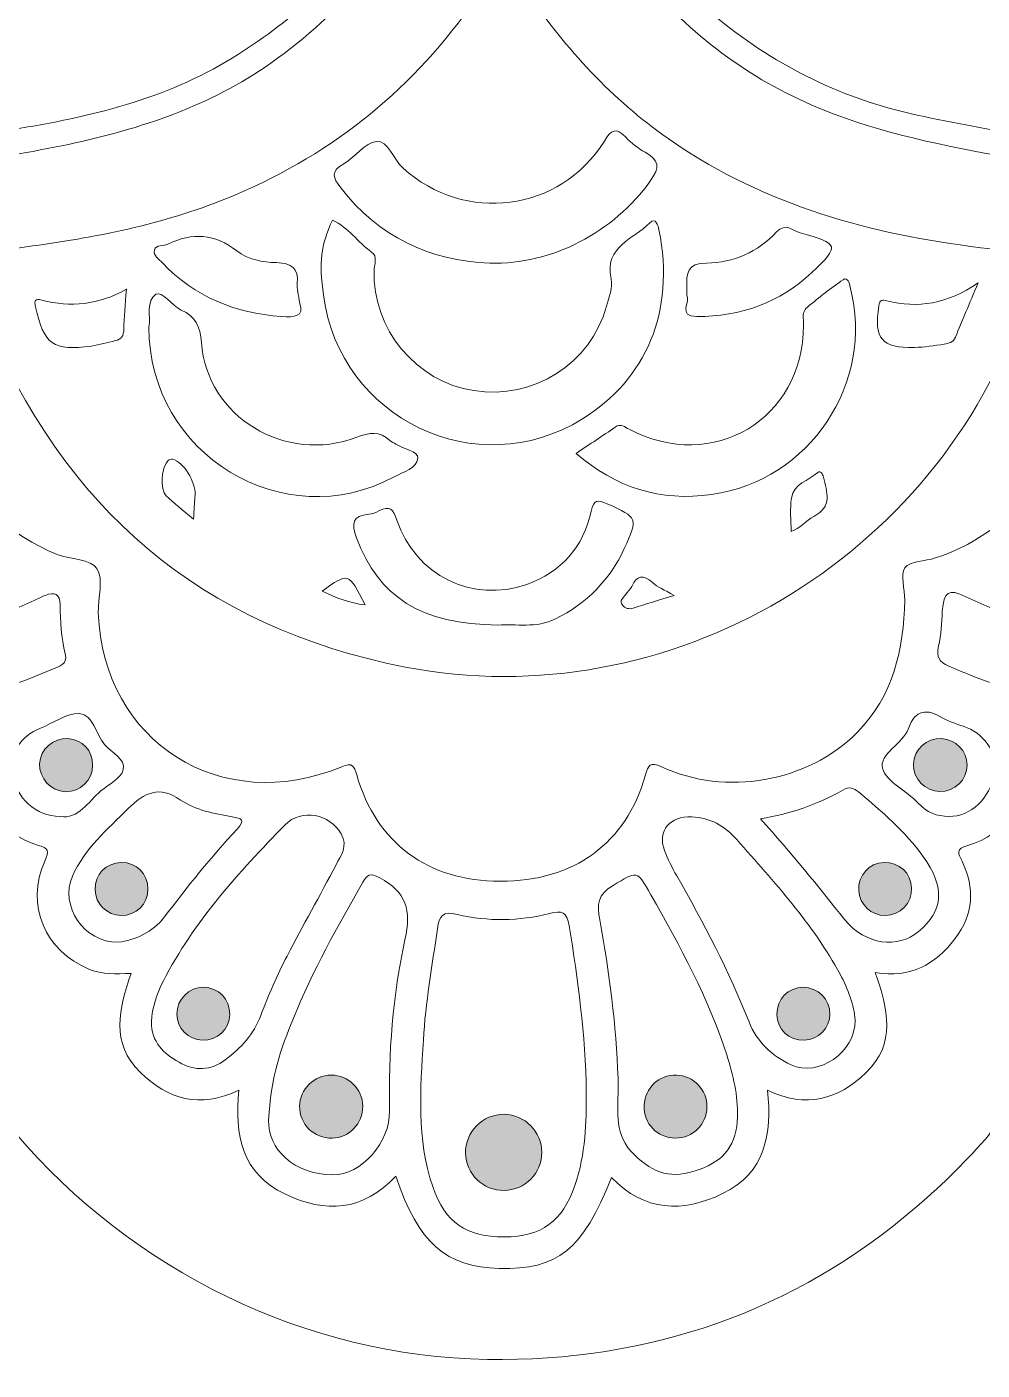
# Model space of a CAD drawing. Extents: x 95 to 1905, y -1935 to -66.
# Drawn here: x 854.5 to 1146.6, y -1309.7 to -899.1 of the extents above; entities that cross this region are included whole.
import ezdxf

# ---------------------------------------------------------------- set-up
doc = ezdxf.new("R2010")
doc.units = 0
doc.header["$MEASUREMENT"] = 0
doc.layers.add('Layer 1', color=7, linetype='Continuous')

# ---------------------------------------------------------------- blocks, each defined once
blk = doc.blocks.new('block 5')
at = {"layer": 'Layer 1', "lineweight": 0}
for points, knots in [([(1879.6, -958.17), (1853.61, -957.51), (1827.64, -958.04), (1801.66, -960.62), (1767.9, -963.98), (1734.13, -968.5), (1700.09, -967.66), (1636.04, -966.07), (1574.52, -952.08), (1515.05, -928.61), (1514.6, -928.42), (1514.25, -927.93), (1512.89, -926.69), (1531.02, -923.22), (1548.35, -919.76), (1565.03, -914.06), (1648.23, -885.64), (1724.12, -845.39), (1780.64, -775.69), (1836.26, -707.1), (1863.07, -628.56), (1856.19, -539.99), (1851.48, -479.46), (1826.09, -427.35), (1785.84, -382.41), (1739.3, -330.38), (1682.27, -294.53), (1616.03, -272.83), (1584.03, -262.35), (1552.04, -251.39), (1522.6, -234.95), (1498.3, -221.36), (1477.63, -202.88), (1460.06, -181.01), (1433.82, -148.33), (1417.44, -111.18), (1408.55, -70.46), (1408.22, -68.91), (1408.57, -67), (1406.2, -65.74), (1402.21, -68.13), (1401.04, -72.67), (1399.35, -76.65), (1391.2, -95.77), (1387.03, -115.72), (1384.93, -136.51), (1381.94, -166.14), (1384.02, -195.14), (1389.9, -224.12), (1398.15, -264.84), (1416.74, -300.3), (1445.08, -330.46), (1472.21, -359.32), (1500.3, -387.25), (1527.31, -416.22), (1547.19, -437.52), (1563.55, -461.56), (1570.03, -490.44), (1579.1, -530.95), (1565.45, -565.24), (1537.21, -594.14), (1519.05, -612.68), (1496.4, -623.2), (1470.82, -627.41), (1468.86, -627.72), (1466.76, -627.84), (1465.03, -628.67), (1453.7, -634.13), (1445.74, -631.25), (1437.28, -621.59), (1415.79, -596.98), (1388.15, -592.65), (1357.64, -600.98), (1337.03, -606.6), (1318.3, -616.81), (1298.91, -625.33), (1260.79, -642.06), (1221.3, -646.72), (1180.21, -640.94), (1148.96, -636.53), (1118.96, -627.33), (1088.76, -618.73), (1060.98, -610.82), (1032.61, -609.24), (1003.88, -612.19), (1003.59, -612.23), (1003.32, -612.25), (1003.03, -612.25), (1002.02, -612.33), (1001.03, -612.35), (1000, -612.29), (998.97, -612.35), (997.98, -612.33), (996.97, -612.25), (996.68, -612.25), (996.41, -612.23), (996.12, -612.19), (967.39, -609.24), (939.02, -610.82), (911.24, -618.73), (881.04, -627.33), (851.04, -636.53), (819.79, -640.94), (778.7, -646.72), (739.22, -642.06), (701.09, -625.33), (681.7, -616.81), (662.97, -606.6), (642.36, -600.98), (611.85, -592.65), (584.21, -596.98), (562.72, -621.59), (554.26, -631.25), (546.3, -634.13), (534.97, -628.67), (533.24, -627.84), (531.14, -627.72), (529.18, -627.41), (503.6, -623.2), (480.95, -612.68), (462.79, -594.14), (434.55, -565.24), (420.9, -530.95), (429.97, -490.44), (436.45, -461.56), (452.81, -437.52), (472.7, -416.22), (499.7, -387.25), (527.79, -359.32), (554.92, -330.46), (583.26, -300.3), (601.85, -264.84), (610.1, -224.12), (615.98, -195.14), (618.06, -166.14), (615.07, -136.51), (612.97, -115.72), (608.8, -95.77), (600.65, -76.65), (598.96, -72.67), (597.79, -68.13), (593.81, -65.74), (591.43, -67), (591.78, -68.91), (591.45, -70.46), (582.56, -111.18), (566.18, -148.33), (539.94, -181.01), (522.37, -202.88), (501.7, -221.36), (477.4, -234.95), (447.96, -251.39), (415.97, -262.35), (383.97, -272.83), (317.73, -294.53), (260.7, -330.38), (214.16, -382.41), (173.91, -427.35), (148.52, -479.46), (143.82, -539.99), (136.93, -628.56), (163.74, -707.1), (219.36, -775.69), (275.88, -845.39), (351.77, -885.64), (434.97, -914.06), (451.65, -919.76), (468.98, -923.22), (487.11, -926.69), (485.75, -927.93), (485.4, -928.42), (484.95, -928.61), (425.48, -952.08), (363.96, -966.07), (299.91, -967.66), (265.87, -968.5), (232.11, -963.98), (198.34, -960.62), (172.37, -958.04), (146.39, -957.51), (120.4, -958.17), (100.89, -958.68), (95.24, -967.7), (101.34, -986.06), (107.51, -1004.56), (117.14, -1021.06), (130.04, -1035.67), (160.38, -1070.08), (198.69, -1093.35), (239.3, -1113.27), (250.88, -1118.95), (262.74, -1123.98), (276.17, -1130.08), (263.25, -1136.48), (251.27, -1140.15), (239.14, -1143.49), (236.07, -1144.34), (230.83, -1143.31), (230.39, -1146.94), (229.88, -1151.17), (235.32, -1151.76), (238.38, -1153.19), (268.31, -1167.34), (300.39, -1172.43), (333.04, -1174.27), (347.6, -1175.1), (362.27, -1174.41), (377.1, -1174.41), (376.71, -1179.06), (374.3, -1179.88), (372.59, -1181.1), (365.43, -1186.19), (357.79, -1190.48), (349.52, -1193.6), (347.27, -1194.45), (343.56, -1194.69), (343.85, -1197.66), (344.16, -1201.15), (348.14, -1200.76), (350.72, -1201.15), (355.17, -1201.79), (359.73, -1201.87), (364.25, -1202.14), (404.5, -1204.68), (444.6, -1204.37), (484.23, -1195.62), (496.48, -1192.92), (508.69, -1189.95), (522.08, -1186.81), (515.33, -1200.82), (507.39, -1212.35), (497.61, -1222.69), (495.63, -1224.79), (491.14, -1226.58), (493.14, -1229.82), (494.83, -1232.53), (498.98, -1230.26), (501.86, -1229.64), (530.97, -1223.47), (557.95, -1212.14), (582.85, -1195.87), (588.83, -1191.95), (594.63, -1187.78), (600.49, -1183.72), (582.01, -1220.48), (568.43, -1258.58), (563.71, -1299.03), (558.9, -1340.29), (572.64, -1378.82), (584.03, -1417.46), (584.75, -1417.44), (585.47, -1417.4), (586.19, -1417.38), (586.19, -1417.38), (587.41, -1412.41), (587.41, -1412.41), (589.76, -1418.45), (592.32, -1424.33), (595.02, -1430.08), (595.23, -1437.74), (595.81, -1445.35), (597.21, -1452.9), (601.17, -1474.35), (612.45, -1492.96), (622.17, -1512.08), (622.83, -1511.88), (623.51, -1511.67), (624.17, -1511.48), (625.22, -1502.9), (626.27, -1494.32), (627.33, -1485.74), (629.43, -1488.86), (631.56, -1491.99), (633.72, -1495.11), (633.97, -1497.21), (634.17, -1499.29), (634.38, -1501.4), (636.79, -1525.7), (641.77, -1548.92), (660.39, -1566.75), (662.29, -1568.56), (662.85, -1572.94), (666.31, -1571.51), (669.18, -1570.36), (668.19, -1566.52), (668.38, -1563.78), (668.77, -1557.8), (669, -1551.79), (669.26, -1545.79), (670.17, -1547.15), (671.08, -1548.53), (671.97, -1549.92), (684.55, -1569.29), (696.86, -1590.82), (709.32, -1615.14), (720.81, -1637.57), (733.71, -1662.71), (737.17, -1687.82), (737.85, -1690.31), (738.49, -1692.81), (739.09, -1695.33), (742.99, -1711.31), (745.73, -1727.57), (746.62, -1744.19), (747.57, -1762.14), (740.33, -1778.64), (738.97, -1796.14), (736.55, -1827.22), (737.75, -1857.86), (750.27, -1887.03), (760.26, -1910.25), (779.11, -1921.74), (800.79, -1918.75), (810.34, -1917.41), (818.74, -1915.27), (818.47, -1903.03), (818.45, -1901.75), (818.84, -1900.19), (821.01, -1899.65), (821.71, -1900.66), (822.6, -1901.73), (823.21, -1902.93), (833.86, -1923.31), (851.68, -1931.81), (873.65, -1933.67), (892.11, -1935.23), (910.39, -1933.54), (928.56, -1930.45), (952.35, -1926.41), (976.13, -1923.81), (1000, -1923.62), (1023.87, -1923.81), (1047.65, -1926.41), (1071.44, -1930.45), (1089.61, -1933.54), (1107.89, -1935.23), (1126.35, -1933.67), (1148.32, -1931.81), (1166.14, -1923.31), (1176.79, -1902.93), (1177.41, -1901.73), (1178.29, -1900.66), (1178.99, -1899.65), (1181.16, -1900.19), (1181.55, -1901.75), (1181.53, -1903.03), (1181.26, -1915.27), (1189.66, -1917.41), (1199.21, -1918.75), (1220.89, -1921.74), (1239.74, -1910.25), (1249.73, -1887.03), (1262.25, -1857.86), (1263.45, -1827.22), (1261.03, -1796.14), (1259.67, -1778.64), (1252.43, -1762.14), (1253.38, -1744.19), (1254.27, -1727.57), (1257.01, -1711.31), (1260.91, -1695.33), (1261.51, -1692.81), (1262.15, -1690.31), (1262.83, -1687.82), (1266.29, -1662.71), (1279.19, -1637.57), (1290.68, -1615.14), (1303.14, -1590.82), (1315.45, -1569.29), (1328.03, -1549.92), (1328.92, -1548.53), (1329.83, -1547.15), (1330.74, -1545.79), (1331, -1551.79), (1331.23, -1557.8), (1331.62, -1563.78), (1331.81, -1566.52), (1330.82, -1570.36), (1333.69, -1571.51), (1337.15, -1572.94), (1337.71, -1568.56), (1339.61, -1566.75), (1358.23, -1548.92), (1363.21, -1525.7), (1365.62, -1501.4), (1365.83, -1499.29), (1366.03, -1497.21), (1366.28, -1495.11), (1368.45, -1491.99), (1370.57, -1488.86), (1372.67, -1485.74), (1373.73, -1494.32), (1374.78, -1502.9), (1375.83, -1511.48), (1376.49, -1511.67), (1377.17, -1511.88), (1377.83, -1512.08), (1387.55, -1492.96), (1398.83, -1474.35), (1402.79, -1452.9), (1404.19, -1445.35), (1404.77, -1437.74), (1404.98, -1430.08), (1407.68, -1424.33), (1410.24, -1418.45), (1412.59, -1412.41), (1412.59, -1412.41), (1413.81, -1417.38), (1413.81, -1417.38), (1414.53, -1417.4), (1415.25, -1417.44), (1415.97, -1417.46), (1427.36, -1378.82), (1441.1, -1340.29), (1436.29, -1299.03), (1431.57, -1258.58), (1417.99, -1220.48), (1399.51, -1183.72), (1405.37, -1187.78), (1411.17, -1191.95), (1417.15, -1195.87), (1442.05, -1212.14), (1469.03, -1223.47), (1498.14, -1229.64), (1501.02, -1230.26), (1505.17, -1232.53), (1506.86, -1229.82), (1508.86, -1226.58), (1504.37, -1224.79), (1502.39, -1222.69), (1492.61, -1212.35), (1484.67, -1200.82), (1477.92, -1186.81), (1491.31, -1189.95), (1503.52, -1192.92), (1515.77, -1195.62), (1555.4, -1204.37), (1595.5, -1204.68), (1635.75, -1202.14), (1640.27, -1201.87), (1644.83, -1201.79), (1649.28, -1201.15), (1651.86, -1200.76), (1655.84, -1201.15), (1656.15, -1197.66), (1656.44, -1194.69), (1652.73, -1194.45), (1650.48, -1193.6), (1642.21, -1190.48), (1634.57, -1186.19), (1627.42, -1181.1), (1625.7, -1179.88), (1623.29, -1179.06), (1622.9, -1174.41), (1637.73, -1174.41), (1652.4, -1175.1), (1666.96, -1174.27), (1699.61, -1172.43), (1731.69, -1167.34), (1761.62, -1153.19), (1764.68, -1151.76), (1770.12, -1151.17), (1769.61, -1146.94), (1769.17, -1143.31), (1763.93, -1144.34), (1760.86, -1143.49), (1748.73, -1140.15), (1736.75, -1136.48), (1723.83, -1130.08), (1737.26, -1123.98), (1749.12, -1118.95), (1760.7, -1113.27), (1801.31, -1093.35), (1839.62, -1070.08), (1869.96, -1035.67), (1882.86, -1021.06), (1892.49, -1004.56), (1898.66, -986.06), (1904.77, -967.7), (1899.11, -958.68), (1879.6, -958.17)], [0, 0, 0, 0, 1, 1, 1, 2, 2, 2, 3, 3, 3, 4, 4, 4, 5, 5, 5, 6, 6, 6, 7, 7, 7, 8, 8, 8, 9, 9, 9, 10, 10, 10, 11, 11, 11, 12, 12, 12, 13, 13, 13, 14, 14, 14, 15, 15, 15, 16, 16, 16, 17, 17, 17, 18, 18, 18, 19, 19, 19, 20, 20, 20, 21, 21, 21, 22, 22, 22, 23, 23, 23, 24, 24, 24, 25, 25, 25, 26, 26, 26, 27, 27, 27, 28, 28, 28, 29, 29, 29, 30, 30, 30, 31, 31, 31, 32, 32, 32, 33, 33, 33, 34, 34, 34, 35, 35, 35, 36, 36, 36, 37, 37, 37, 38, 38, 38, 39, 39, 39, 40, 40, 40, 41, 41, 41, 42, 42, 42, 43, 43, 43, 44, 44, 44, 45, 45, 45, 46, 46, 46, 47, 47, 47, 48, 48, 48, 49, 49, 49, 50, 50, 50, 51, 51, 51, 52, 52, 52, 53, 53, 53, 54, 54, 54, 55, 55, 55, 56, 56, 56, 57, 57, 57, 58, 58, 58, 59, 59, 59, 60, 60, 60, 61, 61, 61, 62, 62, 62, 63, 63, 63, 64, 64, 64, 65, 65, 65, 66, 66, 66, 67, 67, 67, 68, 68, 68, 69, 69, 69, 70, 70, 70, 71, 71, 71, 72, 72, 72, 73, 73, 73, 74, 74, 74, 75, 75, 75, 76, 76, 76, 77, 77, 77, 78, 78, 78, 79, 79, 79, 80, 80, 80, 81, 81, 81, 82, 82, 82, 83, 83, 83, 84, 84, 84, 85, 85, 85, 86, 86, 86, 87, 87, 87, 88, 88, 88, 89, 89, 89, 90, 90, 90, 91, 91, 91, 92, 92, 92, 93, 93, 93, 94, 94, 94, 95, 95, 95, 96, 96, 96, 97, 97, 97, 98, 98, 98, 99, 99, 99, 100, 100, 100, 101, 101, 101, 102, 102, 102, 103, 103, 103, 104, 104, 104, 105, 105, 105, 106, 106, 106, 107, 107, 107, 108, 108, 108, 109, 109, 109, 110, 110, 110, 111, 111, 111, 112, 112, 112, 113, 113, 113, 114, 114, 114, 115, 115, 115, 116, 116, 116, 117, 117, 117, 118, 118, 118, 119, 119, 119, 120, 120, 120, 121, 121, 121, 122, 122, 122, 123, 123, 123, 124, 124, 124, 125, 125, 125, 126, 126, 126, 127, 127, 127, 128, 128, 128, 129, 129, 129, 130, 130, 130, 131, 131, 131, 132, 132, 132, 133, 133, 133, 134, 134, 134, 135, 135, 135, 136, 136, 136, 137, 137, 137, 138, 138, 138, 139, 139, 139, 140, 140, 140, 141, 141, 141, 142, 142, 142, 143, 143, 143, 144, 144, 144, 145, 145, 145, 146, 146, 146, 147, 147, 147, 148, 148, 148, 149, 149, 149, 150, 150, 150, 151, 151, 151, 152, 152, 152, 153, 153, 153, 154, 154, 154, 155, 155, 155, 156, 156, 156, 157, 157, 157, 158, 158, 158, 159, 159, 159, 160, 160, 160, 160]), ([(1290.02, -782.04), (1297.46, -831.16), (1282.38, -874.06), (1254.14, -913.42), (1248.18, -921.74), (1241.97, -929.86), (1236.09, -938.22), (1225.8, -952.8), (1219.24, -969.04), (1216.15, -986.57), (1215.32, -991.23), (1214.68, -992.25), (1210.35, -989.19), (1191.12, -975.64), (1169.4, -969.41), (1146.15, -966.56), (1112.69, -962.46), (1080.58, -953.73), (1052.19, -934.34), (1034.8, -922.44), (1020.69, -907.5), (1008.64, -890.24), (996.12, -872.29), (987.99, -852.63), (983.06, -831.51), (981.54, -824.95), (981.68, -824.93), (988.06, -825.77), (995.57, -826.74), (1003.22, -827.24), (1010.58, -825.75), (1016.65, -824.51), (1017.99, -826.64), (1019, -832.04), (1022.44, -850.47), (1029.66, -867.46), (1041.38, -882.15), (1055.68, -900.08), (1073.27, -913.71), (1094.52, -922.95), (1112.63, -930.83), (1131.65, -934.71), (1150.84, -938.32), (1159.64, -939.97), (1168.39, -941.97), (1176.97, -944.61), (1185, -947.09), (1193.04, -949.59), (1200.12, -956.19), (1200.18, -947.58), (1203.36, -941.11), (1206.61, -934.71), (1213.77, -920.58), (1222.95, -907.73), (1231.86, -894.71), (1251.56, -865.94), (1262.91, -834.56), (1260.7, -799.2), (1259.3, -777.01), (1251.81, -756.83), (1239.19, -738.6), (1236.92, -735.32), (1236.79, -733.56), (1240.32, -731.07), (1247.23, -726.2), (1253.21, -720.16), (1258.08, -713.2), (1260.83, -709.3), (1262.19, -710.17), (1264.44, -713.55), (1278.3, -734.41), (1286.26, -757.39), (1290.02, -782.04)], [0, 0, 0, 0, 1, 1, 1, 2, 2, 2, 3, 3, 3, 4, 4, 4, 5, 5, 5, 6, 6, 6, 7, 7, 7, 8, 8, 8, 9, 9, 9, 10, 10, 10, 11, 11, 11, 12, 12, 12, 13, 13, 13, 14, 14, 14, 15, 15, 15, 16, 16, 16, 17, 17, 17, 18, 18, 18, 19, 19, 19, 20, 20, 20, 21, 21, 21, 22, 22, 22, 23, 23, 23, 24, 24, 24, 24]), ([(856.18, -768.34), (856.2, -768.38), (856.2, -768.4), (856.2, -768.44), (852.02, -766.46), (849.14, -767.85), (846.26, -771.43), (830, -791.68), (813.53, -811.75), (797.13, -831.89), (796.45, -832.72), (795.79, -833.57), (795.17, -834.45), (794.57, -835.31), (794.63, -836.26), (795.52, -836.75), (795.99, -837.01), (796.95, -836.84), (797.44, -836.51), (798.32, -835.92), (799.04, -835.08), (799.77, -834.3), (817.77, -815.33), (835.7, -796.3), (853.82, -777.45), (856.51, -774.65), (857.09, -771.88), (856.21, -768.45), (856.27, -768.47), (856.31, -768.49), (856.36, -768.51), (856.36, -768.51), (856.2, -768.36), (856.2, -768.36), (866.62, -774.74), (877.43, -780.18), (889.58, -782.54), (904.76, -785.47), (918.87, -783.24), (931.43, -773.89), (934.28, -771.77), (935.21, -771.64), (935.99, -775.6), (940.14, -796.69), (950.26, -813.33), (971.2, -821.67), (975.33, -823.32), (974.44, -826.85), (973.84, -829.96), (971.31, -843.08), (966.4, -855.31), (959.88, -867.01), (950.16, -884.46), (935.74, -896.82), (919.18, -907.42), (898.73, -920.5), (876.15, -926.09), (852.59, -930.03), (837.84, -932.48), (822.88, -935.12), (809.04, -941.42), (806.44, -942.59), (805.37, -941.99), (804.3, -939.46), (797.51, -923.33), (787.8, -908.86), (777.67, -894.71), (759.64, -869.51), (747.82, -842.09), (746.91, -810.67), (746.21, -786.39), (753.16, -764.34), (766.47, -744.17), (769.04, -740.27), (771.68, -738.89), (776.7, -740.89), (793.53, -747.67), (809.74, -744.83), (825.24, -736.22), (828.47, -734.43), (831.61, -732.41), (835.41, -730.12), (836.52, -746.48), (844.61, -758.4), (856.18, -768.34)], [0, 0, 0, 0, 1, 1, 1, 2, 2, 2, 3, 3, 3, 4, 4, 4, 5, 5, 5, 6, 6, 6, 7, 7, 7, 8, 8, 8, 9, 9, 9, 10, 10, 10, 11, 11, 11, 12, 12, 12, 13, 13, 13, 14, 14, 14, 15, 15, 15, 16, 16, 16, 17, 17, 17, 18, 18, 18, 19, 19, 19, 20, 20, 20, 21, 21, 21, 22, 22, 22, 23, 23, 23, 24, 24, 24, 25, 25, 25, 26, 26, 26, 27, 27, 27, 28, 28, 28, 28]), ([(1158.18, -751.3), (1161.17, -746.11), (1163.17, -740.54), (1163.81, -734.6), (1164.2, -730.78), (1164.88, -729.93), (1168.43, -732.41), (1178, -739.05), (1188.48, -743.51), (1200.26, -744.41), (1209.19, -745.12), (1217.8, -743.59), (1225.92, -739.86), (1228.81, -738.54), (1230.36, -739.13), (1232.09, -741.67), (1245.87, -761.74), (1253.4, -783.77), (1253.4, -810.65), (1252.86, -837.26), (1243.54, -863.48), (1227.47, -887.35), (1215.98, -904.47), (1203.62, -921.04), (1195.54, -940.18), (1194.69, -942.22), (1193.74, -942.43), (1191.89, -941.66), (1170.25, -932.94), (1147.06, -930.77), (1124.6, -925.55), (1102.38, -920.38), (1082.27, -910.31), (1064.61, -895.54), (1043.01, -877.47), (1030.86, -854.22), (1025.68, -826.91), (1025.17, -824.12), (1025.52, -822.78), (1028.36, -821.67), (1048.93, -813.73), (1059.22, -797.51), (1063.6, -776.86), (1064.46, -772.72), (1064.75, -771.17), (1069.13, -774.37), (1083.55, -784.93), (1099.66, -785.96), (1116.3, -781.01), (1133.57, -775.89), (1148.79, -767.64), (1158.18, -751.3)], [0, 0, 0, 0, 1, 1, 1, 2, 2, 2, 3, 3, 3, 4, 4, 4, 5, 5, 5, 6, 6, 6, 7, 7, 7, 8, 8, 8, 9, 9, 9, 10, 10, 10, 11, 11, 11, 12, 12, 12, 13, 13, 13, 14, 14, 14, 15, 15, 15, 16, 16, 16, 17, 17, 17, 17]), ([(739.9, -794.29), (736.43, -828), (745.73, -858.57), (763.23, -886.96), (771.6, -900.55), (781.61, -913.07), (789.42, -927.04), (794.31, -935.81), (799.31, -944.55), (800.3, -955.03), (820.78, -941.95), (844.36, -939.83), (867.19, -934.98), (889.23, -930.3), (910.6, -923.18), (929.14, -910.12), (950.97, -894.75), (967.7, -874.97), (976.59, -849.29), (976.98, -848.16), (977.16, -846.88), (978.51, -846.01), (980.67, -851.74), (982.84, -857.42), (984.98, -863.09), (987.21, -868.99), (990.26, -874.46), (993.69, -879.7), (995.63, -882.67), (995.46, -885.06), (993.48, -887.99), (975.18, -915.34), (951.19, -935.78), (921.03, -949.21), (901.54, -957.9), (881.1, -962.46), (860.16, -965.47), (839.22, -968.48), (818.33, -971.72), (799.74, -982.88), (795.02, -985.73), (790.37, -988.74), (785.28, -991.91), (784.23, -987.07), (783.4, -982.55), (782.25, -978.11), (778.08, -961.94), (771.04, -947.13), (760.96, -933.8), (745.59, -913.44), (730.72, -892.82), (720.94, -868.99), (707.98, -837.53), (705.2, -805.19), (711.88, -771.91), (712.58, -768.38), (713.95, -766.51), (717.74, -765.52), (729.54, -762.46), (740.78, -757.78), (751.94, -752.42), (745.82, -765.97), (741.38, -779.71), (739.9, -794.29)], [0, 0, 0, 0, 1, 1, 1, 2, 2, 2, 3, 3, 3, 4, 4, 4, 5, 5, 5, 6, 6, 6, 7, 7, 7, 8, 8, 8, 9, 9, 9, 10, 10, 10, 11, 11, 11, 12, 12, 12, 13, 13, 13, 14, 14, 14, 15, 15, 15, 16, 16, 16, 17, 17, 17, 18, 18, 18, 19, 19, 19, 20, 20, 20, 21, 21, 21, 21]), ([(1045.2, -946.06), (1033.87, -961.94), (1015.04, -971.78), (996.08, -971.27), (977.43, -970.5), (962.11, -963.2), (950.49, -948.29), (948.02, -945.11), (947.31, -943.23), (951.44, -940.9), (954.97, -938.92), (957.92, -934.34), (961.36, -934.07), (965.01, -933.78), (966.52, -939.54), (969.51, -942.22), (988.49, -959.32), (1017.45, -955.67), (1031.07, -933.99), (1033.25, -930.48), (1034.57, -929.64), (1037.59, -932.79), (1039.3, -934.59), (1041.36, -936.18), (1043.55, -937.37), (1047.84, -939.7), (1048.09, -942.04), (1045.2, -946.06)], [0, 0, 0, 0, 1, 1, 1, 2, 2, 2, 3, 3, 3, 4, 4, 4, 5, 5, 5, 6, 6, 6, 7, 7, 7, 8, 8, 8, 9, 9, 9, 9]), ([(1024.34, -1018.92), (991.96, -1038.95), (950.22, -1018.88), (945.19, -981.11), (943.81, -970.73), (944.34, -966.09), (947.91, -958.15), (952.78, -960.31), (955.67, -964.93), (959.9, -967.88), (961.86, -969.24), (960.72, -971.55), (960.66, -973.43), (960.15, -991.4), (973.47, -1007.55), (991.13, -1010.27), (1009.47, -1013.12), (1026.8, -1002.15), (1031.73, -984.45), (1032.49, -981.72), (1033.65, -978.67), (1033.11, -976.07), (1030.98, -966.03), (1040.08, -964), (1044.85, -959.03), (1046.83, -956.97), (1047.51, -959.88), (1047.76, -961.14), (1052.83, -986.16), (1043.73, -1006.93), (1024.34, -1018.92)], [0, 0, 0, 0, 1, 1, 1, 2, 2, 2, 3, 3, 3, 4, 4, 4, 5, 5, 5, 6, 6, 6, 7, 7, 7, 8, 8, 8, 9, 9, 9, 10, 10, 10, 10]), ([(1056.3, -981), (1056.3, -980.16), (1056.34, -979.43), (1056.3, -978.73), (1056.05, -974.44), (1056.46, -971.29), (1062.26, -971.25), (1070.61, -971.18), (1077.98, -967.94), (1083.73, -961.74), (1086.5, -958.76), (1088.62, -961.41), (1090.95, -962.04), (1102.83, -965.39), (1103.25, -965.88), (1094.5, -974.15), (1084.8, -983.31), (1072.74, -987.67), (1059.29, -987.62), (1053.3, -987.6), (1057.51, -983.07), (1056.3, -981)], [0, 0, 0, 0, 1, 1, 1, 2, 2, 2, 3, 3, 3, 4, 4, 4, 5, 5, 5, 6, 6, 6, 7, 7, 7, 7]), ([(937.91, -983.66), (939.39, -987.64), (936.34, -987.91), (932.3, -987.6), (918.17, -986.57), (905.83, -981.62), (895.97, -971.22), (894.9, -970.09), (893.08, -969), (893.52, -967.31), (893.97, -965.49), (896.24, -966.17), (897.56, -965.51), (905.05, -961.8), (912, -962.31), (918.66, -967.53), (922.17, -970.28), (926.6, -971.02), (930.79, -971.14), (935.47, -971.27), (937.58, -972.75), (937.19, -977.54), (937.06, -979.08), (937.54, -980.69), (937.91, -983.66)], [0, 0, 0, 0, 1, 1, 1, 2, 2, 2, 3, 3, 3, 4, 4, 4, 5, 5, 5, 6, 6, 6, 7, 7, 7, 8, 8, 8, 8]), ([(1159.15, -983.5), (1161.95, -975.06), (1161.58, -976.42), (1168.2, -978.34), (1178.5, -981.31), (1177.71, -977.89), (1178.19, -993.92), (1178.21, -1024.96), (1159.44, -1052.6), (1132.31, -1061.41), (1129.11, -1062.44), (1124.53, -1062.3), (1122.97, -1064.44), (1121.4, -1066.59), (1122.97, -1070.92), (1122.9, -1074.28), (1122.6, -1089.4), (1119.42, -1103.58), (1108.36, -1114.76), (1093.24, -1130), (1068.14, -1134.42), (1048.56, -1125.24), (1045.03, -1123.59), (1044.48, -1124.8), (1043.65, -1127.75), (1037.77, -1148.65), (1021.8, -1160.28), (999.24, -1160.26), (977.18, -1160.26), (961.32, -1148.59), (955.36, -1127.75), (954.56, -1124.99), (954.04, -1123.83), (950.76, -1125.22), (913.98, -1140.58), (877.8, -1117.71), (876.35, -1078.22), (876.19, -1073.58), (878.04, -1067.87), (875.94, -1064.61), (874.1, -1061.76), (867.9, -1061.91), (863.79, -1060.32), (835.08, -1049.12), (816.24, -1015.23), (821.36, -984.3), (821.69, -982.26), (822.39, -980.96), (824.39, -980.45), (824.91, -980.32), (825.42, -980.14), (825.94, -979.99), (829.71, -978.92), (833.94, -976.28), (837.16, -977.21), (840.73, -978.22), (840.13, -983.83), (841.55, -987.36), (865.34, -1046.09), (907.83, -1082.62), (970.17, -1094.75), (1050.68, -1110.4), (1133.2, -1061.56), (1159.15, -983.5)], [0, 0, 0, 0, 1, 1, 1, 2, 2, 2, 3, 3, 3, 4, 4, 4, 5, 5, 5, 6, 6, 6, 7, 7, 7, 8, 8, 8, 9, 9, 9, 10, 10, 10, 11, 11, 11, 12, 12, 12, 13, 13, 13, 14, 14, 14, 15, 15, 15, 16, 16, 16, 17, 17, 17, 18, 18, 18, 19, 19, 19, 20, 20, 20, 21, 21, 21, 21]), ([(1091.98, -990.26), (1091.98, -988.35), (1091.34, -986.18), (1093.16, -984.72), (1096.75, -981.83), (1100.3, -978.84), (1104.13, -976.34), (1105.56, -975.43), (1105.93, -977.45), (1106.24, -978.63), (1113.77, -1007.98), (1093.94, -1037.73), (1063.87, -1042.02), (1048.27, -1044.25), (1034.57, -1039.9), (1022.42, -1029.46), (1026.65, -1026.61), (1030.55, -1024.1), (1034.33, -1021.41), (1036.14, -1020.11), (1037.32, -1021.39), (1038.68, -1022.09), (1064.3, -1035.52), (1091.84, -1019.06), (1091.98, -990.26)], [0, 0, 0, 0, 1, 1, 1, 2, 2, 2, 3, 3, 3, 4, 4, 4, 5, 5, 5, 6, 6, 6, 7, 7, 7, 8, 8, 8, 8]), ([(1114.98, -984.34), (1115.27, -982.43), (1116.1, -982.43), (1117.48, -982.78), (1126.95, -985.21), (1135.82, -983.81), (1145.37, -977.29), (1142.6, -983.87), (1140.46, -988.86), (1138.4, -993.9), (1137.74, -995.52), (1136.31, -995.83), (1134.93, -996.04), (1131.94, -996.49), (1128.91, -997.01), (1125.88, -997.05), (1115.73, -997.26), (1113.48, -994.45), (1114.98, -984.34)], [0, 0, 0, 0, 1, 1, 1, 2, 2, 2, 3, 3, 3, 4, 4, 4, 5, 5, 5, 6, 6, 6, 6]), ([(859.11, -982.59), (867.9, -984.86), (876.39, -984.08), (884.93, -979.29), (884.6, -984.1), (884.23, -987.81), (884.15, -991.54), (884.13, -993.48), (883.41, -994.56), (881.57, -994.97), (879.14, -995.55), (876.72, -996.29), (874.27, -996.62), (862.55, -998.21), (859.66, -996.12), (857.13, -984.69), (856.67, -982.65), (856.98, -982.05), (859.11, -982.59)], [0, 0, 0, 0, 1, 1, 1, 2, 2, 2, 3, 3, 3, 4, 4, 4, 5, 5, 5, 6, 6, 6, 6]), ([(893.97, -980.82), (895.95, -979.64), (898.78, -984.34), (901.69, -985.62), (906.1, -987.56), (907.5, -990.64), (907.87, -995.57), (909.54, -1018.28), (933.56, -1032.84), (955.38, -1024.51), (959.26, -1023.04), (962.35, -1022.53), (965.51, -1025.5), (966.03, -1025.97), (966.77, -1026.18), (967.35, -1026.61), (969.57, -1028.28), (974.21, -1028.61), (974.03, -1030.94), (973.8, -1033.96), (969.55, -1035.11), (966.79, -1036.6), (933.16, -1054.85), (891.64, -1029.73), (891.82, -990.78), (892.42, -987.67), (890.79, -982.71), (893.97, -980.82)], [0, 0, 0, 0, 1, 1, 1, 2, 2, 2, 3, 3, 3, 4, 4, 4, 5, 5, 5, 6, 6, 6, 7, 7, 7, 8, 8, 8, 9, 9, 9, 9]), ([(657.63, -1009.26), (656.31, -1005.76), (656.1, -1003.43), (659.77, -1001.34), (662.39, -999.86), (664.56, -997.59), (666.85, -995.57), (671.22, -991.71), (674.32, -992.43), (676.28, -998.02), (680.2, -1009.26), (685.52, -1019.76), (692.2, -1029.62), (728.22, -1082.76), (798.69, -1101.97), (856.76, -1074.45), (857.89, -1073.91), (858.98, -1073.29), (860.16, -1072.84), (862.97, -1071.71), (864.74, -1072.39), (864.7, -1075.75), (864.66, -1080.78), (865.11, -1085.8), (866.24, -1090.68), (867.07, -1094.23), (864.31, -1094.48), (862.35, -1095.37), (844.34, -1103.56), (821.23, -1108.4), (800.69, -1108.4), (737.42, -1108.42), (679.85, -1068.45), (657.63, -1009.26)], [0, 0, 0, 0, 1, 1, 1, 2, 2, 2, 3, 3, 3, 4, 4, 4, 5, 5, 5, 6, 6, 6, 7, 7, 7, 8, 8, 8, 9, 9, 9, 10, 10, 10, 11, 11, 11, 11]), ([(1210.25, -1107.68), (1206.68, -1108.05), (1203.09, -1108.09), (1199.5, -1108.28), (1177.51, -1108.03), (1156.49, -1103.45), (1136.4, -1094.48), (1133.4, -1093.14), (1132.46, -1091.69), (1133.24, -1088.39), (1134.06, -1084.95), (1134.15, -1081.3), (1134.39, -1077.73), (1134.83, -1071.62), (1136.23, -1070.69), (1141.57, -1073.27), (1156.1, -1080.29), (1171.34, -1084.5), (1187.39, -1086.17), (1242.74, -1091.92), (1297.61, -1060.03), (1319.99, -1008.81), (1321.72, -1004.87), (1323.12, -1000.81), (1324.67, -996.8), (1326.43, -992.31), (1328.03, -991.94), (1331.62, -995.01), (1334.47, -997.46), (1337.17, -1000.23), (1340.37, -1002.11), (1344.08, -1004.25), (1344, -1006.6), (1342.56, -1010.03), (1317.6, -1068.55), (1273.64, -1101.27), (1210.25, -1107.68)], [0, 0, 0, 0, 1, 1, 1, 2, 2, 2, 3, 3, 3, 4, 4, 4, 5, 5, 5, 6, 6, 6, 7, 7, 7, 8, 8, 8, 9, 9, 9, 10, 10, 10, 11, 11, 11, 12, 12, 12, 12]), ([(905.89, -1042.91), (905.69, -1044.68), (905.67, -1046.46), (905.48, -1049.59), (902.16, -1046.77), (899.52, -1044.7), (897.11, -1042.41), (895.08, -1040.49), (895.7, -1033.36), (897.79, -1031.56), (898.43, -1031.03), (898.94, -1031.09), (899.66, -1031.42), (903.27, -1033.07), (906.39, -1038.84), (905.89, -1042.91)], [0, 0, 0, 0, 1, 1, 1, 2, 2, 2, 3, 3, 3, 4, 4, 4, 5, 5, 5, 5]), ([(1088.25, -1043.09), (1088.87, -1038.68), (1093.55, -1037.79), (1096.34, -1035.26), (1097.14, -1034.51), (1097.82, -1035.81), (1098.03, -1036.68), (1099.2, -1041.2), (1100.85, -1045.76), (1095.08, -1048.75), (1092.6, -1050.03), (1090.85, -1052.54), (1088.15, -1053.31), (1088.15, -1049.84), (1087.77, -1046.42), (1088.25, -1043.09)], [0, 0, 0, 0, 1, 1, 1, 2, 2, 2, 3, 3, 3, 4, 4, 4, 5, 5, 5, 5]), ([(1037.13, -1058.54), (1032.72, -1068.2), (1025.6, -1075.3), (1016.17, -1080.06), (1010.27, -1083.03), (1003.84, -1081.44), (998.62, -1081.94), (975, -1081.69), (962, -1073.36), (955.32, -1055.22), (953.73, -1050.91), (953.94, -1048.44), (959.09, -1048.05), (960.15, -1047.96), (961.22, -1047.55), (962.15, -1047.05), (965.47, -1045.24), (966.54, -1046.56), (967.63, -1049.88), (973.29, -1066.75), (990.78, -1075.38), (1007.32, -1069.48), (1017.88, -1065.7), (1024.61, -1058.13), (1027.06, -1047.18), (1027.87, -1043.59), (1028.92, -1043.47), (1031.97, -1044.87), (1041.4, -1049.18), (1041.48, -1049.06), (1037.13, -1058.54)], [0, 0, 0, 0, 1, 1, 1, 2, 2, 2, 3, 3, 3, 4, 4, 4, 5, 5, 5, 6, 6, 6, 7, 7, 7, 8, 8, 8, 9, 9, 9, 10, 10, 10, 10]), ([(957.9, -1075.75), (953.13, -1075.27), (949.17, -1073.6), (944.74, -1071.58), (952.84, -1065.76), (952.84, -1065.76), (957.9, -1075.75)], [0, 0, 0, 0, 1, 1, 1, 2, 2, 2, 2]), ([(1045.75, -1068.94), (1047.28, -1070.32), (1049.36, -1071.11), (1052.42, -1072.84), (1047.61, -1074.35), (1043.75, -1075.52), (1039.92, -1076.74), (1038.58, -1077.17), (1037.4, -1076.84), (1036.57, -1075.83), (1035.48, -1074.45), (1036.9, -1073.6), (1037.54, -1072.65), (1038.12, -1071.77), (1038.97, -1071.03), (1039.42, -1070.1), (1041.03, -1066.67), (1042.93, -1066.36), (1045.75, -1068.94)], [0, 0, 0, 0, 1, 1, 1, 2, 2, 2, 3, 3, 3, 4, 4, 4, 5, 5, 5, 6, 6, 6, 6]), ([(1126.97, -1136.33), (1123.46, -1132.56), (1117.23, -1129.9), (1116.12, -1125.71), (1114.94, -1121.36), (1122.33, -1118.33), (1124.04, -1113.56), (1126.23, -1107.52), (1129.67, -1107.48), (1134.52, -1110.34), (1136.79, -1111.7), (1139.47, -1112.32), (1141.97, -1113.31), (1147.8, -1115.67), (1151.41, -1121.65), (1150.36, -1127.24), (1148.9, -1135.04), (1143.1, -1140.5), (1136.4, -1140.42), (1132.66, -1140.42), (1129.65, -1139.24), (1126.97, -1136.33)], [0, 0, 0, 0, 1, 1, 1, 2, 2, 2, 3, 3, 3, 4, 4, 4, 5, 5, 5, 6, 6, 6, 7, 7, 7, 7]), ([(864.66, -1140.44), (857.23, -1140.46), (851.25, -1134.75), (849.89, -1127.13), (848.9, -1121.61), (852.65, -1115.79), (858.65, -1113.44), (862.66, -1111.87), (866.7, -1108.78), (870.58, -1109), (874.89, -1109.27), (875.53, -1115.27), (878.25, -1118.45), (880.36, -1120.93), (884.77, -1122.84), (883.97, -1126.12), (883.35, -1128.7), (879.61, -1130.58), (877.16, -1132.64), (873.18, -1136), (870.33, -1141.35), (864.66, -1140.44)], [0, 0, 0, 0, 1, 1, 1, 2, 2, 2, 3, 3, 3, 4, 4, 4, 5, 5, 5, 6, 6, 6, 7, 7, 7, 7]), ([(1180.46, -1186.31), (1174.17, -1193.94), (1168.23, -1201.84), (1162.84, -1209.98), (1157.01, -1218.78), (1152.48, -1227.98), (1148.82, -1237.6), (1142.13, -1245.35), (1134.76, -1252.73), (1126.63, -1259.7), (1089, -1291.97), (1044.85, -1307.15), (995.31, -1306.42), (939.59, -1305.6), (886.71, -1279.04), (851.09, -1237.38), (847.45, -1227.83), (842.94, -1218.71), (837.16, -1209.98), (831.88, -1202.01), (826.09, -1194.29), (819.95, -1186.82), (818.57, -1183.5), (817.25, -1180.14), (816.08, -1176.75), (810.69, -1161.23), (807.25, -1145.37), (805.51, -1129.05), (805.08, -1125.07), (805.78, -1123.36), (810.38, -1123.3), (819.17, -1123.17), (827.9, -1121.75), (836.48, -1119.83), (839.8, -1119.09), (840.81, -1119.15), (840.34, -1123.13), (838.99, -1134.27), (847.12, -1146.44), (857.73, -1149.17), (861.36, -1150.11), (861.34, -1151.02), (859.97, -1154.08), (854.01, -1167.55), (859.99, -1181.63), (873.67, -1187.18), (877.61, -1188.79), (881.7, -1188.61), (886.38, -1188.4), (882.58, -1199.19), (880.03, -1209.79), (889.2, -1218.68), (897.6, -1226.83), (907.4, -1229.89), (919.26, -1224.13), (917.98, -1237.89), (920.17, -1249.63), (933.56, -1255.94), (945.75, -1261.67), (957.18, -1261.3), (967.28, -1250.37), (974.4, -1271.12), (982.49, -1278.13), (998.95, -1278.59), (1016.73, -1279.08), (1024.47, -1272.92), (1033.27, -1250.84), (1043.38, -1261.22), (1054.89, -1261.71), (1067.23, -1255.73), (1080.43, -1249.32), (1082.25, -1237.66), (1080.99, -1224.11), (1092.77, -1229.84), (1102.59, -1226.96), (1111.04, -1218.81), (1120.31, -1209.92), (1117.85, -1199.29), (1113.87, -1188.13), (1124.72, -1189.99), (1132.29, -1185.64), (1138.27, -1177.86), (1144.01, -1170.39), (1144.42, -1162.41), (1140.42, -1154.08), (1139.3, -1151.76), (1138.36, -1150.36), (1142.15, -1149.29), (1153.58, -1146.09), (1160.94, -1135.22), (1159.95, -1123.09), (1159.64, -1119.36), (1160.43, -1118.8), (1163.85, -1119.61), (1172.78, -1121.71), (1181.86, -1122.93), (1191.02, -1123.19), (1194.65, -1123.3), (1194.96, -1124.8), (1194.67, -1127.86), (1192.67, -1148.73), (1187.91, -1168.22), (1180.46, -1186.31)], [0, 0, 0, 0, 1, 1, 1, 2, 2, 2, 3, 3, 3, 4, 4, 4, 5, 5, 5, 6, 6, 6, 7, 7, 7, 8, 8, 8, 9, 9, 9, 10, 10, 10, 11, 11, 11, 12, 12, 12, 13, 13, 13, 14, 14, 14, 15, 15, 15, 16, 16, 16, 17, 17, 17, 18, 18, 18, 19, 19, 19, 20, 20, 20, 21, 21, 21, 22, 22, 22, 23, 23, 23, 24, 24, 24, 25, 25, 25, 26, 26, 26, 27, 27, 27, 28, 28, 28, 29, 29, 29, 30, 30, 30, 31, 31, 31, 32, 32, 32, 33, 33, 33, 34, 34, 34, 34]), ([(868.47, -1158.65), (872.21, -1150.24), (879.06, -1144.36), (885.47, -1138.05), (890.46, -1133.14), (894.86, -1130.87), (901.5, -1135.41), (906.06, -1138.52), (911.77, -1139.59), (917.28, -1140.52), (920.11, -1141), (921.41, -1141.51), (918.83, -1144.28), (910.82, -1152.78), (903.6, -1161.94), (896.53, -1171.22), (893, -1175.88), (887.57, -1178.23), (882.46, -1178.87), (871.92, -1179.06), (864.45, -1167.73), (868.47, -1158.65)], [0, 0, 0, 0, 1, 1, 1, 2, 2, 2, 3, 3, 3, 4, 4, 4, 5, 5, 5, 6, 6, 6, 7, 7, 7, 7]), ([(1104.61, -1172.02), (1096.4, -1161.91), (1088.41, -1151.6), (1078.8, -1141.2), (1088.35, -1139.43), (1096.48, -1136.75), (1103.95, -1132.37), (1105.87, -1131.24), (1107.23, -1131.67), (1108.75, -1132.93), (1115.91, -1138.91), (1123.01, -1144.96), (1128.47, -1152.59), (1135.32, -1162.14), (1134.85, -1169.18), (1127.05, -1175.67), (1120.86, -1180.83), (1110.96, -1179.86), (1104.61, -1172.02)], [0, 0, 0, 0, 1, 1, 1, 2, 2, 2, 3, 3, 3, 4, 4, 4, 5, 5, 5, 6, 6, 6, 6]), ([(896.24, -1190.71), (905.58, -1172.46), (919.28, -1157.54), (933.39, -1143.06), (938.53, -1137.78), (947.13, -1139.7), (950.62, -1145.76), (952.78, -1149.54), (950.51, -1152.36), (949.03, -1155.21), (944.18, -1164.58), (938.88, -1173.71), (934.07, -1183.1), (931.06, -1189), (928.3, -1195.04), (926.03, -1201.25), (923.86, -1207.11), (919.88, -1211.28), (915.13, -1214.85), (910.72, -1218.17), (905.89, -1218.35), (901.02, -1215.59), (896.3, -1212.89), (892.55, -1209.52), (892.57, -1203.13), (892.79, -1198.96), (894.18, -1194.71), (896.24, -1190.71)], [0, 0, 0, 0, 1, 1, 1, 2, 2, 2, 3, 3, 3, 4, 4, 4, 5, 5, 5, 6, 6, 6, 7, 7, 7, 8, 8, 8, 9, 9, 9, 9]), ([(1053.18, -1158.57), (1051.78, -1156.1), (1050.48, -1153.52), (1049.47, -1150.88), (1047.14, -1144.85), (1051.24, -1140.13), (1057.78, -1140.54), (1063.49, -1140.91), (1067.66, -1143.14), (1071.52, -1147.5), (1083.05, -1160.49), (1094.79, -1173.28), (1103.14, -1188.69), (1105.64, -1193.31), (1107.41, -1198.14), (1107.76, -1202.7), (1107.85, -1212.6), (1096.54, -1220.21), (1088.15, -1216.37), (1082.31, -1213.69), (1077.67, -1209.32), (1075.29, -1203.27), (1069.19, -1187.74), (1061.43, -1173.05), (1053.18, -1158.57)], [0, 0, 0, 0, 1, 1, 1, 2, 2, 2, 3, 3, 3, 4, 4, 4, 5, 5, 5, 6, 6, 6, 7, 7, 7, 8, 8, 8, 8]), ([(965.39, -1230.4), (965.59, -1240.08), (956.78, -1250.04), (948, -1250), (936.09, -1249.96), (928.15, -1242.01), (928.42, -1233.31), (928.94, -1220.48), (932.26, -1211.22), (935.99, -1202.1), (941.91, -1187.66), (949.46, -1174.02), (957.26, -1160.55), (958.62, -1158.18), (959.3, -1157.58), (962.37, -1159.19), (970.6, -1163.54), (972.07, -1169.16), (970.11, -1178.11), (966.38, -1195.25), (964.99, -1212.8), (965.39, -1230.4)], [0, 0, 0, 0, 1, 1, 1, 2, 2, 2, 3, 3, 3, 4, 4, 4, 5, 5, 5, 6, 6, 6, 7, 7, 7, 7]), ([(1035.25, -1220.56), (1034.7, -1204.24), (1032.61, -1188.09), (1029.64, -1172.06), (1028.78, -1167.36), (1028.98, -1164.33), (1033.71, -1161.52), (1041.15, -1157.15), (1040.95, -1156.67), (1045.3, -1164.39), (1054.21, -1180.13), (1062.9, -1195.99), (1068.47, -1213.32), (1070.45, -1219.47), (1071.93, -1225.72), (1071.77, -1232.26), (1071.54, -1240.63), (1067.97, -1245.54), (1060.07, -1248.39), (1051.57, -1251.44), (1046.33, -1249.73), (1040.14, -1243.79), (1034.02, -1237.91), (1035.27, -1230.83), (1035.25, -1223.78), (1035.23, -1222.71), (1035.25, -1221.63), (1035.25, -1220.56)], [0, 0, 0, 0, 1, 1, 1, 2, 2, 2, 3, 3, 3, 4, 4, 4, 5, 5, 5, 6, 6, 6, 7, 7, 7, 8, 8, 8, 9, 9, 9, 9]), ([(1025.54, -1225.12), (1025.54, -1233.56), (1025.41, -1243.58), (1022.07, -1253.24), (1018.26, -1264.27), (1011.86, -1268.93), (1000.47, -1268.98), (988.9, -1269.02), (982.42, -1264.69), (978.61, -1253.61), (973.6, -1239), (974.83, -1223.88), (975.72, -1208.86), (976.4, -1197.42), (978.38, -1186.11), (980.05, -1174.77), (980.63, -1170.87), (981.58, -1169.26), (986.12, -1170.37), (995.46, -1172.64), (1004.99, -1172.43), (1014.34, -1170.1), (1018.01, -1169.18), (1019.66, -1169.53), (1020.34, -1173.84), (1022.92, -1190.32), (1025.31, -1206.78), (1025.54, -1225.12)], [0, 0, 0, 0, 1, 1, 1, 2, 2, 2, 3, 3, 3, 4, 4, 4, 5, 5, 5, 6, 6, 6, 7, 7, 7, 8, 8, 8, 9, 9, 9, 9])]:
    blk.add_open_spline(points, degree=3, knots=knots, dxfattribs=at)
blk = doc.blocks.new('block 2')
at = {"layer": 'Layer 1', "true_color": 0xffffff}
h = blk.add_hatch(color=7, dxfattribs=at)
h.dxf.hatch_style = 2
edge = h.paths.add_edge_path()
edge.add_spline(control_points=[(867.06, -1116.64), (862.52, -1116.4), (858.61, -1119.89), (858.4, -1124.37), (858.19, -1128.76), (861.91, -1132.74), (866.35, -1132.87), (870.89, -1132.99), (874.58, -1129.39), (874.62, -1124.8), (874.66, -1120.33), (871.45, -1116.87), (867.06, -1116.64)], knot_values=[0, 0, 0, 0, 1, 1, 1, 2, 2, 2, 3, 3, 3, 4, 4, 4, 4], degree=3, periodic=1)
h = blk.add_hatch(color=7, dxfattribs=at)
h.dxf.hatch_style = 2
edge = h.paths.add_edge_path()
edge.add_spline(control_points=[(1141.95, -1124.71), (1141.96, -1120.4), (1138.53, -1116.86), (1134.16, -1116.65), (1129.59, -1116.43), (1125.71, -1119.96), (1125.56, -1124.46), (1125.42, -1128.89), (1129.16, -1132.76), (1133.65, -1132.84), (1138.18, -1132.92), (1141.95, -1129.24), (1141.95, -1124.71)], knot_values=[0, 0, 0, 0, 1, 1, 1, 2, 2, 2, 3, 3, 3, 4, 4, 4, 4], degree=3, periodic=1)
h = blk.add_hatch(color=7, dxfattribs=at)
h.dxf.hatch_style = 2
edge = h.paths.add_edge_path()
edge.add_spline(control_points=[(883.32, -1170.72), (887.9, -1170.8), (891.51, -1167.23), (891.51, -1162.61), (891.51, -1157.92), (888, -1154.44), (883.34, -1154.51), (878.76, -1154.58), (875.17, -1158.31), (875.34, -1162.84), (875.49, -1167.16), (879.02, -1170.64), (883.32, -1170.72)], knot_values=[0, 0, 0, 0, 1, 1, 1, 2, 2, 2, 3, 3, 3, 4, 4, 4, 4], degree=3, periodic=1)
h = blk.add_hatch(color=7, dxfattribs=at)
h.dxf.hatch_style = 2
edge = h.paths.add_edge_path()
edge.add_spline(control_points=[(1125, -1162.37), (1124.88, -1157.76), (1121.2, -1154.32), (1116.57, -1154.51), (1111.99, -1154.69), (1108.57, -1158.47), (1108.83, -1163.07), (1109.07, -1167.38), (1112.68, -1170.77), (1116.99, -1170.71), (1121.54, -1170.65), (1125.12, -1166.93), (1125, -1162.37)], knot_values=[0, 0, 0, 0, 1, 1, 1, 2, 2, 2, 3, 3, 3, 4, 4, 4, 4], degree=3, periodic=1)
h = blk.add_hatch(color=7, dxfattribs=at)
h.dxf.hatch_style = 2
edge = h.paths.add_edge_path()
edge.add_spline(control_points=[(908.16, -1208.85), (912.78, -1209.03), (916.45, -1205.57), (916.53, -1200.96), (916.6, -1196.32), (913.11, -1192.7), (908.52, -1192.65), (904.03, -1192.6), (900.36, -1196.3), (900.37, -1200.87), (900.39, -1205.21), (903.78, -1208.69), (908.16, -1208.85)], knot_values=[0, 0, 0, 0, 1, 1, 1, 2, 2, 2, 3, 3, 3, 4, 4, 4, 4], degree=3, periodic=1)
h = blk.add_hatch(color=7, dxfattribs=at)
h.dxf.hatch_style = 2
edge = h.paths.add_edge_path()
edge.add_spline(control_points=[(1092.18, -1208.84), (1096.48, -1208.68), (1100.01, -1205.11), (1100.03, -1200.87), (1100.04, -1196.35), (1096.34, -1192.63), (1091.85, -1192.66), (1087.25, -1192.69), (1083.76, -1196.28), (1083.81, -1200.94), (1083.85, -1205.51), (1087.56, -1209), (1092.18, -1208.84)], knot_values=[0, 0, 0, 0, 1, 1, 1, 2, 2, 2, 3, 3, 3, 4, 4, 4, 4], degree=3, periodic=1)
h = blk.add_hatch(color=7, dxfattribs=at)
h.dxf.hatch_style = 2
edge = h.paths.add_edge_path()
edge.add_spline(control_points=[(947.55, -1219.5), (942.35, -1219.49), (937.95, -1223.83), (937.88, -1229.02), (937.81, -1234.5), (942.3, -1238.9), (947.83, -1238.78), (953.09, -1238.66), (957.29, -1234.28), (957.2, -1229.02), (957.1, -1223.73), (952.82, -1219.5), (947.55, -1219.5)], knot_values=[0, 0, 0, 0, 1, 1, 1, 2, 2, 2, 3, 3, 3, 4, 4, 4, 4], degree=3, periodic=1)
h = blk.add_hatch(color=7, dxfattribs=at)
h.dxf.hatch_style = 2
edge = h.paths.add_edge_path()
edge.add_spline(control_points=[(1052.78, -1238.77), (1058.14, -1238.77), (1062.32, -1234.67), (1062.42, -1229.31), (1062.52, -1224.05), (1058.32, -1219.63), (1053.1, -1219.52), (1047.74, -1219.4), (1043.43, -1223.43), (1043.24, -1228.73), (1043.04, -1234.36), (1047.23, -1238.76), (1052.78, -1238.77)], knot_values=[0, 0, 0, 0, 1, 1, 1, 2, 2, 2, 3, 3, 3, 4, 4, 4, 4], degree=3, periodic=1)
h = blk.add_hatch(color=7, dxfattribs=at)
h.dxf.hatch_style = 2
edge = h.paths.add_edge_path()
edge.add_spline(control_points=[(1000.41, -1231.49), (993.87, -1231.44), (988.48, -1236.9), (988.61, -1243.42), (988.74, -1249.77), (994.01, -1254.84), (1000.42, -1254.77), (1006.78, -1254.71), (1011.96, -1249.49), (1011.95, -1243.14), (1011.94, -1236.82), (1006.7, -1231.54), (1000.41, -1231.49)], knot_values=[0, 0, 0, 0, 1, 1, 1, 2, 2, 2, 3, 3, 3, 4, 4, 4, 4], degree=3, periodic=1)
at = {"layer": 'Layer 1', "lineweight": 0}
for points in [[(867.06, -1116.64), (862.52, -1116.4), (858.61, -1119.89), (858.4, -1124.37), (858.19, -1128.76), (861.91, -1132.74), (866.35, -1132.87), (870.89, -1132.99), (874.58, -1129.39), (874.62, -1124.8), (874.66, -1120.33), (871.45, -1116.87), (867.06, -1116.64)], [(1141.95, -1124.71), (1141.96, -1120.4), (1138.53, -1116.86), (1134.16, -1116.65), (1129.59, -1116.43), (1125.71, -1119.96), (1125.56, -1124.46), (1125.42, -1128.89), (1129.16, -1132.76), (1133.65, -1132.84), (1138.18, -1132.92), (1141.95, -1129.24), (1141.95, -1124.71)], [(883.32, -1170.72), (887.9, -1170.8), (891.51, -1167.23), (891.51, -1162.61), (891.51, -1157.92), (888, -1154.44), (883.34, -1154.51), (878.76, -1154.58), (875.17, -1158.31), (875.34, -1162.84), (875.49, -1167.16), (879.02, -1170.64), (883.32, -1170.72)], [(1125, -1162.37), (1124.88, -1157.76), (1121.2, -1154.32), (1116.57, -1154.51), (1111.99, -1154.69), (1108.57, -1158.47), (1108.83, -1163.07), (1109.07, -1167.38), (1112.68, -1170.77), (1116.99, -1170.71), (1121.54, -1170.65), (1125.12, -1166.93), (1125, -1162.37)], [(908.16, -1208.85), (912.78, -1209.03), (916.45, -1205.57), (916.53, -1200.96), (916.6, -1196.32), (913.11, -1192.7), (908.52, -1192.65), (904.03, -1192.6), (900.36, -1196.3), (900.37, -1200.87), (900.39, -1205.21), (903.78, -1208.69), (908.16, -1208.85)], [(1092.18, -1208.84), (1096.48, -1208.68), (1100.01, -1205.11), (1100.03, -1200.87), (1100.04, -1196.35), (1096.34, -1192.63), (1091.85, -1192.66), (1087.25, -1192.69), (1083.76, -1196.28), (1083.81, -1200.94), (1083.85, -1205.51), (1087.56, -1209), (1092.18, -1208.84)], [(947.55, -1219.5), (942.35, -1219.49), (937.95, -1223.83), (937.88, -1229.02), (937.81, -1234.5), (942.3, -1238.9), (947.83, -1238.78), (953.09, -1238.66), (957.29, -1234.28), (957.2, -1229.02), (957.1, -1223.73), (952.82, -1219.5), (947.55, -1219.5)], [(1052.78, -1238.77), (1058.14, -1238.77), (1062.32, -1234.67), (1062.42, -1229.31), (1062.52, -1224.05), (1058.32, -1219.63), (1053.1, -1219.52), (1047.74, -1219.4), (1043.43, -1223.43), (1043.24, -1228.73), (1043.04, -1234.36), (1047.23, -1238.76), (1052.78, -1238.77)], [(1000.41, -1231.49), (993.87, -1231.44), (988.48, -1236.9), (988.61, -1243.42), (988.74, -1249.77), (994.01, -1254.84), (1000.42, -1254.77), (1006.78, -1254.71), (1011.96, -1249.49), (1011.95, -1243.14), (1011.94, -1236.82), (1006.7, -1231.54), (1000.41, -1231.49)]]:
    blk.add_open_spline(points, degree=3, knots=[0, 0, 0, 0, 1, 1, 1, 2, 2, 2, 3, 3, 3, 4, 4, 4, 4], dxfattribs=at)
at = {"layer": 'Layer 1'}
blk.add_blockref('block 5', (0, 0), dxfattribs=at)

msp = doc.modelspace()

# ---------------------------------------------------------------- block references
at = {"layer": 'Layer 1'}
msp.add_blockref('block 2', (0, 0), dxfattribs=at)

doc.saveas('drawing.dxf')
